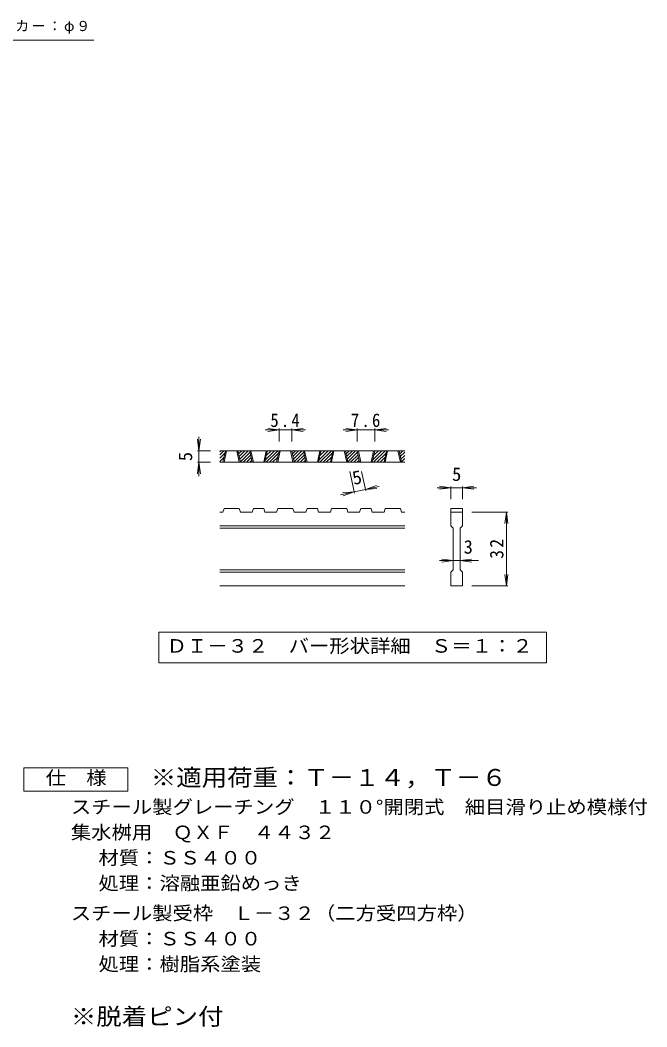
# Model space of a CAD drawing. Units: millimetres on the paper, enlarged 5 times, with parts at other scales. Extents: x -922 to 882, y -688 to 643.
# Drawn here: x 204 to 882, y -566 to 523 of the extents above; entities that cross this region are included whole.
import ezdxf
from ezdxf.enums import TextEntityAlignment as Align

# ---------------------------------------------------------------- set-up
doc = ezdxf.new("R2010")
doc.units = ezdxf.units.MM
doc.header["$LTSCALE"] = 5
for name, color, linetype, lineweight in [('1-5_1-5ﾚｲﾔ', 7, 'Continuous', 9), ('D-0', 3, 'Continuous', 9), ('D-4', 7, 'Continuous', 9), ('F-4_F-4ﾚｲﾔ', 2, 'Continuous', 9)]:
    doc.layers.add(name, color=color, linetype=linetype, lineweight=lineweight)
doc.layers.add('F-5_F-5ﾚｲﾔ', color=2, linetype='Continuous')
doc.styles.add('ＭＳ ゴシック', font='')
doc.styles.get('ＭＳ ゴシック').set_extended_font_data('MS Gothic')

msp = doc.modelspace()

# ---------------------------------------------------------------- linework, layer by layer
at = {"layer": '1-5_1-5ﾚｲﾔ'}
msp.add_lwpolyline([(145.219, 455.91), (157.464, 501.61), (284.06, 501.61)], dxfattribs=at)
at = {"layer": 'D-0'}
for p, q in [((420.312, 52.691), (424.845, 57.224)), ((420.312, 56.226), (421.309, 57.224)), ((620.312, 57.224), (420.312, 57.224)), ((420.312, 49.155), (425.893, 54.736)), ((423.75, 44.724), (426.425, 57.224)), ((425, 44.724), (427.675, 57.224)), ((438.75, 57.224), (441.425, 44.724)), ((440, 57.224), (442.675, 44.724)), ((440.085, 56.825), (440.484, 57.224)), ((440.709, 53.913), (444.02, 57.224)), ((441.332, 51), (447.556, 57.224)), ((441.955, 48.088), (451.091, 57.224)), ((442.578, 45.176), (453.108, 55.706)), ((455.458, 44.724), (452.783, 57.224)), ((456.708, 44.724), (454.033, 57.224)), ((470.458, 57.224), (467.783, 44.724)), ((471.708, 57.224), (469.033, 44.724)), ((469.621, 47.469), (479.375, 57.224)), ((470.411, 44.724), (482.911, 57.224)), ((470.583, 51.967), (475.84, 57.224)), ((471.546, 56.466), (472.304, 57.224)), ((473.946, 44.724), (483.959, 54.736)), ((481.816, 44.724), (484.491, 57.224)), ((483.066, 44.724), (485.741, 57.224)), ((496.816, 57.224), (499.491, 44.724)), ((498.066, 57.224), (500.741, 44.724)), ((498.151, 56.825), (498.551, 57.224)), ((498.775, 53.913), (502.086, 57.224)), ((499.398, 51), (505.622, 57.224)), ((500.021, 48.088), (509.157, 57.224)), ((500.644, 45.176), (511.174, 55.706)), ((513.524, 44.724), (510.849, 57.224)), ((514.774, 44.724), (512.099, 57.224)), ((528.524, 57.224), (525.849, 44.724)), ((529.774, 57.224), (527.099, 44.724)), ((527.687, 47.469), (537.441, 57.224)), ((528.477, 44.724), (540.977, 57.224)), ((528.649, 51.967), (533.906, 57.224)), ((529.612, 56.466), (530.37, 57.224)), ((532.012, 44.724), (542.025, 54.736)), ((539.882, 44.724), (542.557, 57.224)), ((541.132, 44.724), (543.807, 57.224)), ((554.882, 57.224), (557.557, 44.724)), ((556.132, 57.224), (558.807, 44.724)), ((556.217, 56.825), (556.617, 57.224)), ((556.841, 53.913), (560.152, 57.224)), ((557.464, 51), (563.688, 57.224)), ((558.087, 48.088), (567.223, 57.224)), ((558.71, 45.176), (569.24, 55.706)), ((571.59, 44.724), (568.915, 57.224)), ((572.84, 44.724), (570.165, 57.224)), ((586.59, 57.224), (583.915, 44.724)), ((587.84, 57.224), (585.165, 44.724)), ((585.753, 47.469), (595.507, 57.224)), ((586.543, 44.724), (599.043, 57.224)), ((586.715, 51.967), (591.972, 57.224)), ((587.678, 56.466), (588.436, 57.224)), ((590.078, 44.724), (600.091, 54.736)), ((597.948, 44.724), (600.623, 57.224)), ((599.198, 44.724), (601.873, 57.224)), ((612.948, 57.224), (615.623, 44.724)), ((614.198, 57.224), (616.873, 44.724)), ((614.283, 56.825), (614.683, 57.224)), ((614.907, 53.913), (618.218, 57.224)), ((615.53, 51), (620.312, 55.782)), ((420.312, 45.62), (424.93, 50.238)), ((620.312, 44.724), (420.312, 44.724)), ((422.951, 44.724), (423.967, 45.74)), ((445.662, 44.724), (453.731, 52.793)), ((449.198, 44.724), (454.354, 49.881)), ((452.733, 44.724), (454.978, 46.969)), ((477.482, 44.724), (482.996, 50.238)), ((481.017, 44.724), (482.033, 45.74)), ((503.728, 44.724), (511.797, 52.793)), ((507.264, 44.724), (512.42, 49.881)), ((510.799, 44.724), (513.044, 46.969)), ((535.548, 44.724), (541.062, 50.238)), ((539.083, 44.724), (540.1, 45.74)), ((561.794, 44.724), (569.863, 52.793)), ((565.33, 44.724), (570.487, 49.881)), ((568.865, 44.724), (571.11, 46.969)), ((593.614, 44.724), (599.128, 50.238)), ((597.149, 44.724), (598.166, 45.74)), ((616.153, 48.088), (620.312, 52.247)), ((616.776, 45.176), (620.312, 48.711)), ((619.86, 44.724), (620.312, 45.175)), ((423.75, -9.026), (420.312, -9.026)), ((423.75, -9.026), (425, -5.276)), ((441.425, -5.276), (425, -5.276)), ((441.425, -5.276), (442.675, -9.026)), ((455.458, -9.026), (442.675, -9.026)), ((455.458, -9.026), (456.708, -5.276)), ((467.783, -5.276), (456.708, -5.276)), ((467.783, -5.276), (469.033, -9.026)), ((481.816, -9.026), (469.033, -9.026)), ((481.816, -9.026), (483.066, -5.276)), ((499.491, -5.276), (483.066, -5.276)), ((500.741, -9.026), (499.491, -5.276)), ((513.524, -9.026), (500.741, -9.026)), ((513.524, -9.026), (514.774, -5.276)), ((525.849, -5.276), (514.774, -5.276)), ((525.849, -5.276), (527.099, -9.026)), ((539.882, -9.026), (527.099, -9.026)), ((539.882, -9.026), (541.132, -5.276)), ((541.132, -5.276), (557.557, -5.276)), ((558.807, -9.026), (557.557, -5.276)), ((571.59, -9.026), (558.807, -9.026)), ((571.59, -9.026), (572.84, -5.276)), ((583.915, -5.276), (572.84, -5.276)), ((583.915, -5.276), (585.165, -9.026)), ((597.948, -9.026), (585.165, -9.026)), ((597.948, -9.026), (599.198, -5.276)), ((599.198, -5.276), (615.623, -5.276)), ((616.873, -9.026), (615.623, -5.276)), ((620.312, -9.026), (616.873, -9.026)), ((670.312, -5.276), (682.811, -5.276)), ((670.312, -5.276), (670.312, -9.026)), ((670.312, -9.026), (682.811, -9.026)), ((670.312, -24.026), (670.312, -9.026)), ((682.811, -5.276), (682.811, -9.026)), ((682.811, -9.026), (682.811, -24.026)), ((620.312, -24.026), (420.312, -24.026)), ((620.312, -26.526), (420.312, -26.526)), ((670.312, -24.026), (672.811, -26.526)), ((680.311, -26.526), (682.811, -24.026)), ((680.311, -26.526), (680.311, -71.526)), ((620.312, -71.526), (420.312, -71.526)), ((620.312, -74.026), (420.312, -74.026)), ((680.311, -71.526), (682.811, -74.026)), ((682.811, -74.026), (682.811, -89.026)), ((620.312, -89.026), (420.312, -89.026)), ((682.811, -89.026), (670.312, -89.026))]:
    msp.add_line(p, q, dxfattribs=at)
msp.add_lwpolyline([(670.312, -89.026), (670.312, -74.026), (672.811, -71.526), (672.811, -26.526)], dxfattribs=at)
at = {"layer": 'D-0', "color": 7}
msp.add_lwpolyline([(354.485, -139.026), (354.485, -172.252), (773.638, -172.252), (773.638, -139.026)], close=True, dxfattribs=at)
at = {"layer": 'D-4'}
for p, q in [((484.491, 79.724), (469.491, 79.724)), ((484.491, 79.724), (472.098, 81.356)), ((484.491, 79.724), (472.098, 78.093)), ((484.491, 81.224), (484.491, 67.224)), ((498.066, 79.724), (484.491, 79.724)), ((498.066, 79.724), (510.459, 81.356)), ((498.066, 81.224), (498.066, 67.224)), ((498.066, 79.724), (510.459, 78.093)), ((498.066, 79.724), (513.066, 79.724)), ((568.915, 79.724), (553.915, 79.724)), ((568.915, 79.724), (556.522, 81.356)), ((568.915, 79.724), (556.522, 78.093)), ((568.915, 81.224), (568.915, 67.224)), ((587.84, 79.724), (568.915, 79.724)), ((587.84, 79.724), (600.233, 81.356)), ((587.84, 81.224), (587.84, 67.224)), ((587.84, 79.724), (600.233, 78.093)), ((587.84, 79.724), (602.84, 79.724)), ((397.812, 57.224), (396.18, 69.617)), ((397.812, 57.224), (397.812, 72.224)), ((397.812, 57.224), (399.443, 69.617)), ((396.312, 57.224), (410.312, 57.224)), ((397.812, 57.224), (397.812, 44.724)), ((397.812, 44.724), (396.18, 32.331)), ((396.312, 44.724), (410.312, 44.724)), ((397.812, 44.724), (399.443, 32.331)), ((397.812, 44.724), (397.812, 29.724)), ((565.959, 11.306), (560.9, 34.945)), ((578.182, 13.921), (573.683, 34.945)), ((565.645, 12.772), (550.977, 9.634)), ((565.645, 12.772), (553.185, 11.774)), ((565.645, 12.772), (553.867, 8.584)), ((577.868, 15.388), (565.645, 12.772)), ((577.868, 15.388), (589.645, 19.577)), ((577.868, 15.388), (592.536, 18.527)), ((577.868, 15.388), (590.328, 16.386)), ((670.312, 17.224), (655.312, 17.224)), ((670.312, 17.224), (657.918, 18.856)), ((670.312, 17.224), (657.918, 15.592)), ((670.312, 18.724), (670.312, 4.724)), ((682.811, 17.224), (670.312, 17.224)), ((682.811, 17.224), (695.205, 18.856)), ((682.811, 18.724), (682.811, 4.724)), ((682.811, 17.224), (695.205, 15.592)), ((682.811, 17.224), (697.811, 17.224)), ((731.811, -9.026), (692.811, -9.026)), ((730.311, -9.026), (728.68, -21.419)), ((730.311, -9.026), (731.943, -21.419)), ((730.311, -89.026), (730.311, -9.026)), ((672.811, -61.526), (657.811, -61.526)), ((672.811, -61.526), (660.418, -59.894)), ((672.811, -61.526), (660.418, -63.157)), ((680.311, -61.526), (672.811, -61.526)), ((680.311, -61.526), (692.704, -59.894)), ((680.311, -61.526), (692.704, -63.157)), ((680.311, -61.526), (700.311, -61.526)), ((730.311, -89.026), (728.68, -76.633)), ((730.311, -89.026), (731.943, -76.633)), ((731.811, -89.026), (692.811, -89.026))]:
    msp.add_line(p, q, dxfattribs=at)
at = {"layer": 'F-4_F-4ﾚｲﾔ'}
msp.add_lwpolyline([(208.192, -310.913), (208.192, -285.912), (320.692, -285.912), (320.692, -310.913)], close=True, dxfattribs=at)

# ---------------------------------------------------------------- texts
at = {"layer": '1-5_1-5ﾚｲﾔ', "insert": (164.06, 508.371), "char_height": 11, "attachment_point": 7, "style": 'ＭＳ ゴシック'}
msp.add_mtext('\\T1.17;アンカー：φ９', dxfattribs=at)
at = {"layer": 'D-0', "color": 2, "style": 'ＭＳ ゴシック', "width": 1.1}
msp.add_text('ＤＩ－３２\u3000バー形状詳細\u3000Ｓ＝１：２', height=14.66, dxfattribs=at).set_placement((362.812, -165.639), align=Align.BOTTOM_LEFT)
at = {"layer": 'D-4', "color": 2, "style": 'ＭＳ ゴシック'}
for rotation, p in [(90, (394.812, 45.974)), (12.079, (566.239, 15.968))]:
    msp.add_text('5', height=14.66, rotation=rotation, dxfattribs=at).set_placement(p, align=Align.BOTTOM_LEFT)
for s, p in [('5', (671.562, 20.224)), ('3', (684.061, -58.526))]:
    msp.add_text(s, height=14.66, dxfattribs=at).set_placement(p, align=Align.BOTTOM_LEFT)
at = {"layer": 'D-4', "color": 2, "char_height": 14.66, "attachment_point": 7, "style": 'ＭＳ ゴシック'}
for s, insert in [('\\T1.27;\\W0.9;5.4', (475.029, 82.724)), ('\\T1.27;\\W0.9;7.6', (562.128, 82.724))]:
    msp.add_mtext(s, dxfattribs=dict(at, insert=insert))
at = {"layer": 'D-4', "color": 2, "insert": (727.311, -59.651), "char_height": 14.66, "attachment_point": 7, "rotation": 90, "style": 'ＭＳ ゴシック'}
msp.add_mtext('\\T1.27;\\W0.95;32', dxfattribs=at)
at = {"layer": 'F-4_F-4ﾚｲﾔ', "style": 'ＭＳ ゴシック', "width": 1.1}
for s, p in [('仕\u3000様', (231.942, -308.413)), ('スチール製グレーチング\u3000１１０°開閉式\u3000細目滑り止め模様付', (259.236, -339.873)), ('集水桝用\u3000ＱＸＦ\u3000４４３２', (259.237, -367.373)), ('材質：ＳＳ４００', (289.093, -394.872)), ('処理：溶融亜鉛めっき', (289.093, -422.372)), ('スチール製受枠\u3000Ｌ－３２（二方受四方枠）', (259.237, -454.873)), ('材質：ＳＳ４００', (289.093, -482.373)), ('処理：樹脂系塗装', (289.093, -509.873))]:
    msp.add_text(s, height=14.66, dxfattribs=at).set_placement(p, align=Align.BOTTOM_LEFT)
at = {"layer": 'F-4_F-4ﾚｲﾔ', "color": 3, "style": 'ＭＳ ゴシック', "width": 1.1}
msp.add_text('※脱着ピン付', height=18.33, dxfattribs=at).set_placement((259.237, -569.55), align=Align.BOTTOM_LEFT)
at = {"layer": 'F-5_F-5ﾚｲﾔ', "color": 3, "style": 'ＭＳ ゴシック', "width": 1.1}
msp.add_text('※適用荷重：Ｔ－１４，Ｔ－６', height=18.33, dxfattribs=at).set_placement((345.692, -310.913), align=Align.BOTTOM_LEFT)

doc.saveas('drawing.dxf')
